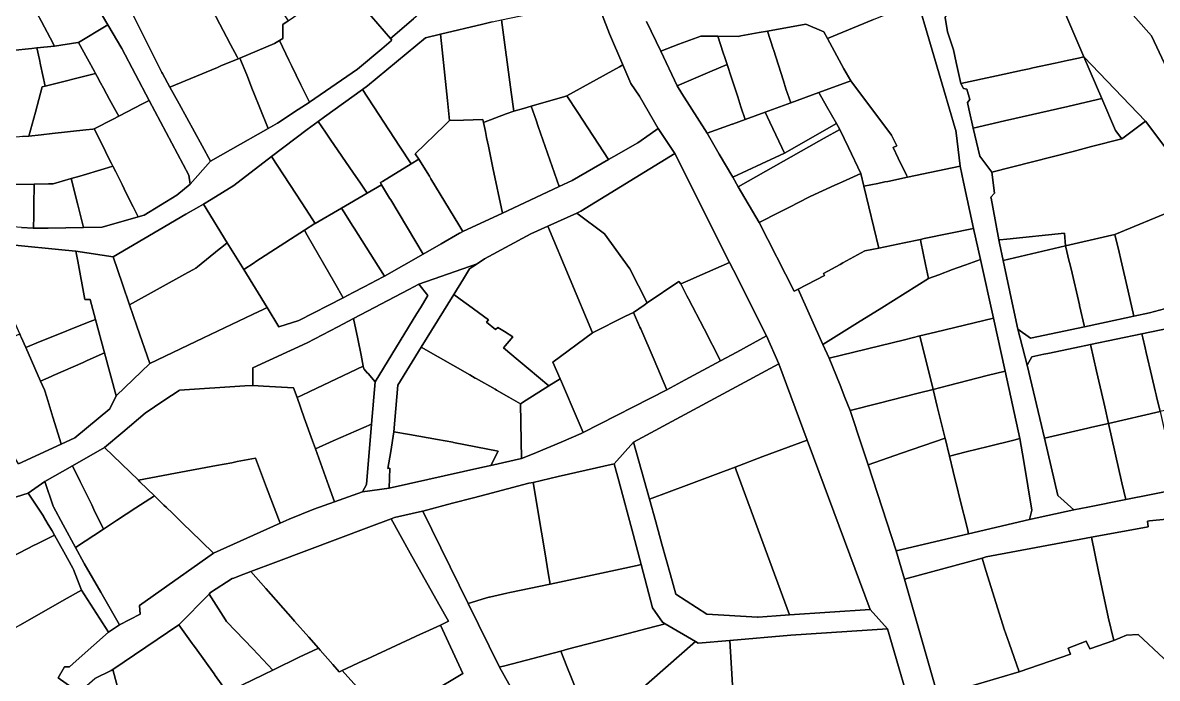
# Model space of a CAD drawing. Header units: inches. Extents: x 469449 to 472390, y 1000542 to 1004361.
# Drawn here: x 471308.3 to 471607.2, y 1001138.8 to 1001311.3 of the extents above; entities that cross this region are included whole.
import ezdxf

# ---------------------------------------------------------------- set-up
doc = ezdxf.new("R2010")
doc.units = ezdxf.units.IN
doc.header["$MEASUREMENT"] = 0
doc.layers.add('Gulele_10_07_New_Parcel', color=7, linetype='Continuous')

msp = doc.modelspace()

# ---------------------------------------------------------------- linework, layer by layer
at = {"layer": 'Gulele_10_07_New_Parcel'}
for points in [[(471326.72, 1001328.42), (471330.01, 1001322.77), (471330.41, 1001322.09), (471332.96, 1001317.71), (471337.28, 1001313.5), (471344.98, 1001298.19), (471345.11, 1001297.95), (471347.1, 1001294.31), (471349.49, 1001289.92), (471355.54, 1001278.86), (471357.74, 1001274.83), (471352.39, 1001268.83), (471352.04, 1001271.16), (471341.63, 1001290.85), (471334.41, 1001304.52), (471330.74, 1001310.71), (471327.9, 1001315.51), (471321.56, 1001326.22), (471313.92, 1001339.11), (471318.76, 1001342.08)], [(471322.8, 1001306.07), (471316.72, 1001305.15), (471315.56, 1001307.33), (471313.26, 1001311.64), (471312.16, 1001313.7), (471308, 1001321.5), (471301.81, 1001333.11), (471305.5, 1001334.94), (471308.46, 1001336.41), (471313.92, 1001339.11), (471321.56, 1001326.22), (471327.9, 1001315.51), (471330.74, 1001310.71), (471330.32, 1001310.46), (471323.04, 1001306.1)], [(471305.54, 1001303.98), (471304.71, 1001303.9), (471304.52, 1001304.29), (471303.51, 1001306.34), (471301.76, 1001309.9), (471299.28, 1001314.93), (471297.6, 1001318.36), (471292.59, 1001328.54), (471298.46, 1001331.45), (471301.81, 1001333.11), (471308, 1001321.5), (471312.16, 1001313.7), (471313.26, 1001311.64), (471315.56, 1001307.33), (471316.72, 1001305.15), (471312.05, 1001304.66), (471310.68, 1001304.52)], [(471411.21, 1001312.33), (471405.15, 1001307.13), (471400.19, 1001312.97), (471397.97, 1001315.57), (471393.01, 1001318.03), (471389.6, 1001319.71), (471392.99, 1001322.07), (471399.05, 1001326.27), (471406.99, 1001331.78), (471416.54, 1001321.5), (471418.91, 1001318.95), (471416.45, 1001316.83)], [(471365.5, 1001302.01), (471365.07, 1001301.83), (471364.83, 1001302.3), (471363.08, 1001305.6), (471362.01, 1001307.62), (471360.25, 1001310.95), (471358.16, 1001314.91), (471353.58, 1001323.57), (471357.21, 1001325.81), (471362.55, 1001328.83), (471366.16, 1001330.87), (471368.19, 1001327.65), (471370.73, 1001323.62), (471377.73, 1001312.55), (471378.2, 1001311.8), (471376.82, 1001310.84), (471376.82, 1001307.17), (471375.94, 1001306.63), (471374.63, 1001305.83)], [(471359.61, 1001299.55), (471347.1, 1001294.31), (471345.11, 1001297.95), (471344.98, 1001298.19), (471337.28, 1001313.5), (471353.58, 1001323.57), (471358.16, 1001314.91), (471360.25, 1001310.95), (471362.01, 1001307.62), (471363.08, 1001305.6), (471364.83, 1001302.3), (471365.07, 1001301.83), (471360.54, 1001299.94), (471360.36, 1001299.86)], [(471396.48, 1001299.09), (471383.81, 1001290.37), (471381.59, 1001294.94), (471379.15, 1001300), (471378.77, 1001300.78), (471378.44, 1001301.47), (471375.94, 1001306.63), (471376.82, 1001307.17), (471376.82, 1001310.84), (471378.2, 1001311.8), (471387.76, 1001318.43), (471389.6, 1001319.71), (471393.01, 1001318.03), (471397.97, 1001315.57), (471400.19, 1001312.97), (471405.15, 1001307.13), (471405.54, 1001306.67), (471405.33, 1001306.5), (471402.89, 1001304.45)], [(471440.24, 1001288.76), (471437.66, 1001288.01), (471436.98, 1001293.01), (471434.4, 1001312.07), (471444.18, 1001314.05), (471448.49, 1001314.92), (471449.17, 1001315.06), (471455.99, 1001316), (471459.68, 1001316.5), (471460.91, 1001313.4), (471462.91, 1001308.34), (471466.39, 1001300.21), (471465.48, 1001299.7), (471451.64, 1001292.05), (471451.1, 1001291.89), (471442.24, 1001289.33)], [(471564.78, 1001297.29), (471555.42, 1001295.26), (471554.21, 1001300.82), (471553.49, 1001304.14), (471551.87, 1001308.86), (471551.25, 1001312.68), (471552, 1001313.71), (471572.34, 1001316.84), (471576.49, 1001317.93), (471580.66, 1001319.03), (471587.82, 1001302.31), (471586.44, 1001302.01), (471583.43, 1001301.35), (471580.3, 1001300.67), (471574.41, 1001299.39), (471573.43, 1001299.18), (471571.63, 1001298.79)], [(471555.2, 1001273.52), (471541.35, 1001270.63), (471541.08, 1001271.19), (471538.92, 1001275.68), (471537.57, 1001278.47), (471538.53, 1001278.93), (471537.15, 1001281.7), (471526.4, 1001295.97), (471524.64, 1001299.2), (471520.31, 1001307.15), (471532.44, 1001312.16), (471535.18, 1001313.3), (471544.51, 1001315.37), (471546.52, 1001308.58), (471550.96, 1001293.61), (471553.96, 1001283.48), (471554.12, 1001282.92), (471554.19, 1001282.34)], [(471339.86, 1001289.93), (471333.62, 1001286.68), (471332.94, 1001287.93), (471331.21, 1001291.1), (471329.59, 1001294.08), (471328.82, 1001295.5), (471327.9, 1001297.17), (471327.48, 1001297.95), (471327.22, 1001298.43), (471325.41, 1001301.75), (471323.04, 1001306.1), (471330.32, 1001310.46), (471330.74, 1001310.71), (471334.41, 1001304.52), (471341.63, 1001290.85)], [(471435.67, 1001287.28), (471429.67, 1001285.06), (471429.51, 1001285.82), (471424.4, 1001285.65), (471420.75, 1001285.53), (471420.19, 1001290.8), (471418.62, 1001305.86), (471418.36, 1001308.27), (471429.52, 1001310.92), (471431.98, 1001311.5), (471434.4, 1001312.07), (471436.98, 1001293.01), (471437.66, 1001288.01)], [(471517.99, 1001292.91), (471510.68, 1001290.24), (471509.34, 1001293.9), (471508.67, 1001296.02), (471506.05, 1001304.27), (471505.99, 1001304.45), (471504.51, 1001309.11), (471514.63, 1001310.95), (471519.32, 1001308.9), (471520.31, 1001307.15), (471524.64, 1001299.2), (471526.4, 1001295.97)], [(471412.66, 1001275.42), (471410.59, 1001274.15), (471407.52, 1001278.85), (471402.13, 1001287.1), (471397.8, 1001293.72), (471399.16, 1001294.7), (471414.45, 1001307.34), (471418.36, 1001308.27), (471418.62, 1001305.86), (471420.19, 1001290.8), (471420.75, 1001285.53), (471419.46, 1001284.3), (471411.65, 1001276.77)], [(471481.91, 1001295.21), (471480.67, 1001294.68), (471476.39, 1001303.82), (471481.15, 1001305.61), (471486.93, 1001307.79), (471488.09, 1001307.78), (471491.41, 1001307.75), (471492.83, 1001303.41), (471493.24, 1001302.14), (471493.84, 1001300.32), (471489.29, 1001298.37)], [(471504.51, 1001309.11), (471505.99, 1001304.45), (471506.05, 1001304.27), (471508.67, 1001296.02), (471509.34, 1001293.9), (471510.68, 1001290.24), (471503.89, 1001287.77), (471498.58, 1001285.83), (471497.48, 1001289.2), (471496.64, 1001291.78), (471495, 1001296.78), (471493.84, 1001300.32), (471493.24, 1001302.14), (471492.83, 1001303.41), (471491.41, 1001307.75), (471496.74, 1001307.7), (471497.47, 1001307.83), (471502.26, 1001308.7)], [(471312.99, 1001300.24), (471314.19, 1001294.59), (471313.4, 1001294.39), (471311.64, 1001287.79), (471309.95, 1001281.47), (471308.26, 1001281.31), (471307.44, 1001281.24), (471301.84, 1001280.72), (471301.94, 1001286.45), (471297.42, 1001286.56), (471291.82, 1001286.69), (471291.86, 1001287.13), (471292.45, 1001295.06), (471292.83, 1001300.05), (471296.92, 1001298.57), (471298.44, 1001302.91), (471299.51, 1001303.08), (471304.71, 1001303.9), (471305.54, 1001303.98), (471310.68, 1001304.52), (471312.05, 1001304.66), (471312.69, 1001301.63)], [(471327.48, 1001297.95), (471314.19, 1001294.59), (471312.99, 1001300.24), (471312.69, 1001301.63), (471312.05, 1001304.66), (471316.72, 1001305.15), (471322.8, 1001306.07), (471323.04, 1001306.1), (471325.41, 1001301.75), (471327.22, 1001298.43)], [(471375.41, 1001284.89), (471372.96, 1001283.5), (471372.8, 1001283.92), (471369.12, 1001293.03), (471368.87, 1001293.65), (471367.31, 1001297.54), (471365.5, 1001302.01), (471374.63, 1001305.83), (471375.94, 1001306.63), (471378.44, 1001301.47), (471378.77, 1001300.78), (471379.15, 1001300), (471381.59, 1001294.94), (471383.81, 1001290.37), (471383.72, 1001290.31), (471380.84, 1001288.43)], [(471363.04, 1001277.85), (471357.74, 1001274.83), (471355.54, 1001278.86), (471349.49, 1001289.92), (471347.1, 1001294.31), (471359.61, 1001299.55), (471360.36, 1001299.86), (471360.54, 1001299.94), (471365.07, 1001301.83), (471365.5, 1001302.01), (471367.31, 1001297.54), (471368.87, 1001293.65), (471369.12, 1001293.03), (471372.8, 1001283.92), (471372.96, 1001283.5)], [(471566.93, 1001285.47), (471558.68, 1001283.58), (471557.53, 1001288.59), (471557.13, 1001290.33), (471557.75, 1001291.05), (471556.99, 1001293.85), (471556.14, 1001293.96), (471555.42, 1001295.26), (471564.78, 1001297.29), (471571.63, 1001298.79), (471573.43, 1001299.18), (471574.41, 1001299.39), (471580.3, 1001300.67), (471583.43, 1001301.35), (471586.44, 1001302.01), (471587.82, 1001302.31), (471592.52, 1001291.34), (471589.91, 1001290.74), (471583.59, 1001289.29)], [(471604.05, 1001285.41), (471598.05, 1001280.89), (471597.79, 1001280.7), (471596.14, 1001282.91), (471592.52, 1001291.34), (471587.82, 1001302.31)], [(471463.98, 1001276.05), (471462.63, 1001275.27), (471454.53, 1001287.64), (471451.64, 1001292.05), (471465.48, 1001299.7), (471466.39, 1001300.21), (471468.48, 1001295.34), (471470.76, 1001292.01), (471475.71, 1001283.46), (471473.55, 1001281.94), (471470.32, 1001279.68)], [(471495.15, 1001284.58), (471488.59, 1001282.19), (471481.94, 1001292.68), (471480.67, 1001294.68), (471481.91, 1001295.21), (471489.29, 1001298.37), (471493.84, 1001300.32), (471495, 1001296.78), (471496.64, 1001291.78), (471497.48, 1001289.2), (471498.58, 1001285.83), (471495.31, 1001284.64)], [(471313.13, 1001281.81), (471309.95, 1001281.47), (471311.64, 1001287.79), (471313.4, 1001294.39), (471314.19, 1001294.59), (471327.48, 1001297.95), (471327.9, 1001297.17), (471328.82, 1001295.5), (471329.59, 1001294.08), (471331.21, 1001291.1), (471332.94, 1001287.93), (471333.62, 1001286.68), (471332.1, 1001285.89), (471327.17, 1001283.33), (471326.79, 1001283.29), (471324.93, 1001283.09), (471316.05, 1001282.13)], [(471533.52, 1001269), (471529.9, 1001268.24), (471529.08, 1001271.65), (471525.84, 1001278.42), (471523.58, 1001283.16), (471522.64, 1001284.8), (471520.03, 1001289.34), (471517.99, 1001292.91), (471526.4, 1001295.97), (471537.15, 1001281.7), (471538.53, 1001278.93), (471537.57, 1001278.47), (471538.92, 1001275.68), (471541.08, 1001271.19), (471541.35, 1001270.63), (471536.18, 1001269.55), (471535.39, 1001269.39)], [(471402.86, 1001268.65), (471399.06, 1001266.45), (471397.11, 1001269.29), (471395.45, 1001271.7), (471389.3, 1001280.62), (471388.04, 1001282.45), (471386.1, 1001285.27), (471387.83, 1001286.52), (471397.8, 1001293.72), (471402.13, 1001287.1), (471407.52, 1001278.85), (471410.59, 1001274.15), (471403.05, 1001269.55), (471402.51, 1001269.22)], [(471522.64, 1001284.8), (471508.93, 1001276.96), (471508.25, 1001278.43), (471505.13, 1001285.1), (471503.89, 1001287.77), (471510.68, 1001290.24), (471517.99, 1001292.91), (471520.03, 1001289.34)], [(471340.26, 1001260.65), (471338.7, 1001260.2), (471337.65, 1001262.3), (471337.38, 1001262.85), (471335.25, 1001267.13), (471335.01, 1001267.6), (471334.47, 1001268.68), (471332.8, 1001272.02), (471332.07, 1001273.5), (471331.69, 1001274.26), (471330.86, 1001275.91), (471330.11, 1001277.42), (471329.9, 1001277.84), (471327.17, 1001283.33), (471332.1, 1001285.89), (471333.62, 1001286.68), (471339.86, 1001289.93), (471341.63, 1001290.85), (471352.04, 1001271.16), (471352.39, 1001268.83), (471348.94, 1001265.95)], [(471443.44, 1001265.29), (471434.69, 1001261.2), (471432.18, 1001273.13), (471430.99, 1001278.77), (471430.51, 1001281.06), (471430.18, 1001282.66), (471429.67, 1001285.06), (471435.67, 1001287.28), (471437.66, 1001288.01), (471440.24, 1001288.76), (471442.24, 1001289.33), (471443.52, 1001285.65), (471444.11, 1001283.97), (471449.61, 1001268.17)], [(471453.05, 1001269.78), (471449.61, 1001268.17), (471444.11, 1001283.97), (471443.52, 1001285.65), (471442.24, 1001289.33), (471451.1, 1001291.89), (471451.64, 1001292.05), (471454.53, 1001287.64), (471462.63, 1001275.27)], [(471584.98, 1001277.44), (471563.58, 1001272), (471560.38, 1001276.16), (471558.68, 1001283.58), (471566.93, 1001285.47), (471583.59, 1001289.29), (471589.91, 1001290.74), (471592.52, 1001291.34), (471596.14, 1001282.91), (471597.79, 1001280.7), (471589.86, 1001278.68)], [(471502.89, 1001274.14), (471495.34, 1001270.62), (471491.8, 1001276.69), (471488.59, 1001282.19), (471495.15, 1001284.58), (471495.31, 1001284.64), (471498.58, 1001285.83), (471503.89, 1001287.77), (471505.13, 1001285.1), (471508.25, 1001278.43), (471508.93, 1001276.96)], [(471392.27, 1001262.51), (471385.36, 1001258.49), (471383.8, 1001260.88), (471381.82, 1001263.9), (471373.86, 1001276.07), (471383.2, 1001283.18), (471386.1, 1001285.27), (471388.04, 1001282.45), (471389.3, 1001280.62), (471395.45, 1001271.7), (471397.11, 1001269.29), (471399.06, 1001266.45)], [(471434.69, 1001261.2), (471424.27, 1001256.33), (471423.18, 1001258.12), (471415.82, 1001270.21), (471415.42, 1001270.88), (471412.66, 1001275.42), (471411.65, 1001276.77), (471419.46, 1001284.3), (471420.75, 1001285.53), (471424.4, 1001285.65), (471429.51, 1001285.82), (471429.67, 1001285.06), (471430.18, 1001282.66), (471430.51, 1001281.06), (471430.99, 1001278.77), (471432.18, 1001273.13)], [(471523.58, 1001283.16), (471519.42, 1001280.91), (471518.01, 1001280.12), (471496.79, 1001268.14), (471495.34, 1001270.62), (471502.89, 1001274.14), (471508.93, 1001276.96), (471522.64, 1001284.8)], [(471611.69, 1001262.06), (471596.01, 1001255.58), (471594.02, 1001255.12), (471583.02, 1001252.55), (471582.68, 1001255.89), (471567.56, 1001254.35), (471565.72, 1001254.16), (471565.46, 1001254.14), (471563.84, 1001262.73), (471563.39, 1001265.12), (471563.34, 1001265.39), (471564.27, 1001266.42), (471563.58, 1001272), (471584.98, 1001277.44), (471589.86, 1001278.68), (471597.79, 1001280.7), (471598.05, 1001280.89), (471604.05, 1001285.41), (471618.44, 1001266.28), (471615.12, 1001264.16), (471612.09, 1001262.22)], [(471502.81, 1001258.95), (471502.3, 1001258.69), (471496.79, 1001268.14), (471518.01, 1001280.12), (471519.42, 1001280.91), (471523.58, 1001283.16), (471525.84, 1001278.42), (471529.08, 1001271.65), (471524.26, 1001269.45), (471523.43, 1001269.06), (471522.23, 1001268.52), (471515.71, 1001265.54), (471515.34, 1001265.36), (471510.3, 1001262.78), (471507.1, 1001261.15)], [(471369.24, 1001248.08), (471366.52, 1001246.33), (471362.17, 1001253.4), (471355.91, 1001263.58), (471357.97, 1001264.77), (471363.89, 1001268.48), (471373.86, 1001276.07), (471381.82, 1001263.9), (471383.8, 1001260.88), (471385.36, 1001258.49), (471385.23, 1001258.42), (471382.55, 1001256.69), (471381.3, 1001255.88), (471369.75, 1001248.41)], [(471418.5, 1001253.11), (471413.81, 1001250.42), (471405.24, 1001264.69), (471404.96, 1001265.16), (471402.86, 1001268.65), (471402.51, 1001269.22), (471403.05, 1001269.55), (471410.59, 1001274.15), (471412.66, 1001275.42), (471415.42, 1001270.88), (471415.82, 1001270.21), (471423.18, 1001258.12), (471424.27, 1001256.33), (471423.46, 1001255.95), (471423.33, 1001255.87)], [(471484.13, 1001243.62), (471481.65, 1001242.54), (471481.13, 1001243.23), (471472.83, 1001237.53), (471468.25, 1001246.48), (471461.58, 1001255.7), (471454.23, 1001261.17), (471455.36, 1001261.68), (471480.08, 1001276.84), (471494.52, 1001248.17), (471485.07, 1001244.03)], [(471329.26, 1001257.48), (471324.35, 1001257.4), (471323.99, 1001258.84), (471323.9, 1001259.17), (471322.85, 1001263.36), (471321.11, 1001270.29), (471323.36, 1001270.95), (471329.75, 1001272.82), (471332.07, 1001273.5), (471332.8, 1001272.02), (471334.47, 1001268.68), (471335.01, 1001267.6), (471335.25, 1001267.13), (471337.38, 1001262.85), (471337.65, 1001262.3), (471338.7, 1001260.2)], [(471512.55, 1001241.18), (471511.49, 1001240.63), (471502.3, 1001258.69), (471502.81, 1001258.95), (471507.1, 1001261.15), (471510.3, 1001262.78), (471515.34, 1001265.36), (471515.71, 1001265.54), (471522.23, 1001268.52), (471523.43, 1001269.06), (471524.26, 1001269.45), (471529.08, 1001271.65), (471529.9, 1001268.24), (471533.85, 1001252), (471530.12, 1001251.23), (471524.32, 1001248.07), (471523.62, 1001247.68), (471519.25, 1001245.31), (471519.5, 1001244.81)], [(471540.49, 1001253.38), (471533.85, 1001252), (471529.9, 1001268.24), (471533.52, 1001269), (471535.39, 1001269.39), (471536.18, 1001269.55), (471541.35, 1001270.63), (471555.2, 1001273.52), (471556.12, 1001269.3), (471558.79, 1001257.18), (471545.77, 1001254.48), (471544.75, 1001254.26)], [(471311.18, 1001257.2), (471311.06, 1001257.2), (471307.97, 1001257.44), (471305.77, 1001257.61), (471303.29, 1001257.81), (471299.9, 1001258.08), (471299.86, 1001261.95), (471299.81, 1001267.57), (471299.81, 1001268.57), (471301.88, 1001268.61), (471303.54, 1001268.64), (471306.38, 1001268.69), (471311.35, 1001268.79), (471311.34, 1001268.1), (471311.28, 1001263.86), (471311.23, 1001260.57)], [(471315, 1001257.26), (471311.18, 1001257.2), (471311.23, 1001260.57), (471311.28, 1001263.86), (471311.34, 1001268.1), (471311.35, 1001268.79), (471315.12, 1001268.86), (471315.61, 1001268.87), (471316.29, 1001268.88), (471321.11, 1001270.29), (471322.85, 1001263.36), (471323.9, 1001259.17), (471323.99, 1001258.84), (471324.35, 1001257.4)], [(471413.81, 1001250.42), (471403.6, 1001244.56), (471400.85, 1001248.93), (471395.63, 1001257.19), (471395.26, 1001257.78), (471392.9, 1001261.51), (471392.27, 1001262.51), (471399.06, 1001266.45), (471402.86, 1001268.65), (471404.96, 1001265.16), (471405.24, 1001264.69)], [(471351.83, 1001245.54), (471336.48, 1001237.02), (471334.61, 1001242.5), (471332.13, 1001249.72), (471344.25, 1001256.78), (471351.32, 1001260.9), (471354.67, 1001262.85), (471355.91, 1001263.58), (471362.17, 1001253.4), (471360.74, 1001252.24), (471360.08, 1001251.7), (471354.31, 1001247.01), (471353.95, 1001246.72), (471353.32, 1001246.37)], [(471395.34, 1001240.28), (471392.68, 1001238.91), (471390.49, 1001242.75), (471383.28, 1001255.4), (471382.55, 1001256.69), (471385.23, 1001258.42), (471385.36, 1001258.49), (471392.27, 1001262.51), (471392.9, 1001261.51), (471395.26, 1001257.78), (471395.63, 1001257.19), (471400.85, 1001248.93), (471403.6, 1001244.56), (471403.29, 1001244.38), (471398.27, 1001241.79)], [(471605.13, 1001234.96), (471601.02, 1001234.08), (471599.5, 1001240.63), (471597.55, 1001248.95), (471597.1, 1001250.88), (471596.01, 1001255.58), (471611.69, 1001262.06), (471612.09, 1001262.22), (471615.12, 1001264.16), (471618.82, 1001255.12), (471620.71, 1001239.13), (471616.99, 1001238.13)], [(471467.13, 1001234.03), (471458.36, 1001229.72), (471446.67, 1001257.78), (471454.23, 1001261.17), (471461.58, 1001255.7), (471468.25, 1001246.48), (471472.83, 1001237.53), (471472.03, 1001236.99), (471469.22, 1001235.06)], [(471381.03, 1001232.91), (471375.8, 1001231.25), (471372.67, 1001236.33), (471366.52, 1001246.33), (471369.24, 1001248.08), (471369.75, 1001248.41), (471381.3, 1001255.88), (471382.55, 1001256.69), (471383.28, 1001255.4), (471390.49, 1001242.75), (471392.68, 1001238.91)], [(471446.67, 1001257.78), (471458.36, 1001229.72), (471447.96, 1001221.96), (471449.87, 1001217.55), (471446.93, 1001215.71), (471441.42, 1001220.33), (471438.84, 1001222.5), (471434.99, 1001225.74), (471437.43, 1001228.64), (471435.18, 1001230.03), (471433.49, 1001231.08), (471432.82, 1001230.56), (471430.45, 1001232.51), (471430.97, 1001233.11), (471425.74, 1001236.94), (471424.51, 1001237.85), (471421.86, 1001239.79), (471424.39, 1001243.87), (471426.03, 1001246.53), (471426.8, 1001247.05), (471427.99, 1001247.85), (471429.94, 1001249.18), (471442.16, 1001255.75)], [(471549.59, 1001244.96), (471546.89, 1001243.97), (471546.13, 1001247.65), (471544.89, 1001253.59), (471544.75, 1001254.26), (471545.77, 1001254.48), (471558.79, 1001257.18), (471560.59, 1001249.02), (471556.77, 1001247.61), (471554.49, 1001246.77), (471553.23, 1001246.31)], [(471528.24, 1001232.33), (471519.1, 1001226.63), (471512.55, 1001241.18), (471519.5, 1001244.81), (471519.25, 1001245.31), (471523.62, 1001247.68), (471524.32, 1001248.07), (471530.12, 1001251.23), (471533.85, 1001252), (471540.49, 1001253.38), (471544.75, 1001254.26), (471544.89, 1001253.59), (471546.13, 1001247.65), (471546.89, 1001243.97), (471534.6, 1001236.3)], [(471568.09, 1001249.07), (471566.58, 1001248.72), (471565.62, 1001253.29), (471565.46, 1001254.14), (471565.72, 1001254.16), (471567.56, 1001254.35), (471582.68, 1001255.89), (471583.02, 1001252.55)], [(471596.94, 1001233.21), (471587.98, 1001231.3), (471586.67, 1001236.91), (471586.64, 1001237.03), (471584.44, 1001246.5), (471584.05, 1001248.16), (471583.98, 1001248.46), (471583.02, 1001252.55), (471594.02, 1001255.12), (471596.01, 1001255.58), (471597.1, 1001250.88), (471597.55, 1001248.95), (471599.5, 1001240.63), (471601.02, 1001234.08)], [(471322.79, 1001248.52), (471324.71, 1001238.42), (471326.05, 1001238.42), (471327.46, 1001233.22), (471326.09, 1001232.67), (471321.86, 1001230.97), (471318.44, 1001229.6), (471312.95, 1001227.39), (471309.09, 1001225.84), (471307.91, 1001228.51), (471307.73, 1001228.92), (471307.52, 1001229.4), (471305.43, 1001234.14), (471304.37, 1001236.53), (471303.24, 1001239.11), (471297.83, 1001251.37), (471296.99, 1001253.28), (471302.28, 1001253.01), (471305.19, 1001252.87), (471305.39, 1001252.85), (471319.51, 1001251.42), (471322.29, 1001251.14)], [(471332.13, 1001249.72), (471334.61, 1001242.5), (471336.48, 1001237.02), (471338.41, 1001231.41), (471341.78, 1001221.58), (471332.91, 1001213.06), (471329.84, 1001224.39), (471327.46, 1001233.22), (471326.05, 1001238.42), (471324.71, 1001238.42), (471322.79, 1001248.52), (471322.29, 1001251.14)], [(471355.9, 1001228.32), (471341.78, 1001221.58), (471338.41, 1001231.41), (471336.48, 1001237.02), (471351.83, 1001245.54), (471353.32, 1001246.37), (471353.95, 1001246.72), (471354.31, 1001247.01), (471360.08, 1001251.7), (471360.74, 1001252.24), (471362.17, 1001253.4), (471366.52, 1001246.33), (471372.67, 1001236.33), (471371.45, 1001235.75), (471370.52, 1001235.3), (471368.88, 1001234.52)], [(471587.98, 1001231.3), (471573.73, 1001228.27), (471570.41, 1001230.63), (471569.2, 1001236.33), (471566.58, 1001248.72), (471568.09, 1001249.07), (471583.02, 1001252.55), (471583.98, 1001248.46), (471584.05, 1001248.16), (471584.44, 1001246.5), (471586.64, 1001237.03), (471586.67, 1001236.91)], [(471426.8, 1001247.05), (471426.03, 1001246.53), (471424.39, 1001243.87), (471421.86, 1001239.79), (471413.28, 1001225.91), (471407.11, 1001215.93), (471406.06, 1001203.64), (471405.24, 1001198.47), (471404.52, 1001194), (471405.01, 1001194.07), (471404.87, 1001188.83), (471397.83, 1001187.81), (471398.85, 1001189.76), (471400.18, 1001205.65), (471401.12, 1001216.8), (471412.1, 1001234.75), (471413.05, 1001236.29), (471415.01, 1001239.5), (471412.64, 1001242.5), (471427.99, 1001247.85)], [(471496.38, 1001224.61), (471492.11, 1001222.31), (471487.77, 1001230.71), (471483.67, 1001238.63), (471483.27, 1001239.41), (471481.65, 1001242.54), (471484.13, 1001243.62), (471485.07, 1001244.03), (471494.52, 1001248.17), (471496.56, 1001244.11), (471502.94, 1001231.45), (471504.25, 1001228.85), (471500.69, 1001226.94)], [(471540.54, 1001227.87), (471520.72, 1001223.04), (471519.1, 1001226.63), (471528.24, 1001232.33), (471534.6, 1001236.3), (471546.89, 1001243.97), (471549.59, 1001244.96), (471553.23, 1001246.31), (471554.49, 1001246.77), (471556.77, 1001247.61), (471560.59, 1001249.02), (471563.99, 1001233.58), (471548.78, 1001229.88), (471544.62, 1001228.86)], [(471412.1, 1001234.75), (471401.12, 1001216.8), (471399.28, 1001218.94), (471399.07, 1001219.19), (471398.27, 1001220.12), (471398.18, 1001220.22), (471398.03, 1001220.94), (471397.43, 1001223.79), (471396.54, 1001228.06), (471395.4, 1001233.45), (471410.01, 1001241.12), (471412.64, 1001242.5), (471415.01, 1001239.5), (471413.05, 1001236.29)], [(471482.84, 1001217.32), (471477.97, 1001214.7), (471474.61, 1001222.53), (471471.09, 1001230.71), (471470.9, 1001231.15), (471469.22, 1001235.06), (471472.03, 1001236.99), (471472.83, 1001237.53), (471481.13, 1001243.23), (471481.65, 1001242.54), (471483.27, 1001239.41), (471483.67, 1001238.63), (471487.77, 1001230.71), (471492.11, 1001222.31)], [(471430.45, 1001232.51), (471432.82, 1001230.56), (471433.49, 1001231.08), (471435.18, 1001230.03), (471437.43, 1001228.64), (471434.99, 1001225.74), (471438.84, 1001222.5), (471441.42, 1001220.33), (471446.93, 1001215.71), (471440.93, 1001211.94), (471439.47, 1001211.03), (471436.4, 1001212.77), (471433.13, 1001214.61), (471432.74, 1001214.83), (471427.78, 1001217.63), (471427.52, 1001217.78), (471426.04, 1001218.62), (471413.28, 1001225.91), (471421.86, 1001239.79), (471424.51, 1001237.85), (471425.74, 1001236.94), (471430.97, 1001233.11)], [(471622.18, 1001233.33), (471603.1, 1001229.38), (471589.59, 1001226.59), (471585.45, 1001225.73), (471578.34, 1001224.26), (471577.31, 1001224.05), (471574.12, 1001223.39), (471572.89, 1001221.16), (471570.41, 1001230.63), (471573.73, 1001228.27), (471587.98, 1001231.3), (471596.94, 1001233.21), (471601.02, 1001234.08), (471605.13, 1001234.96), (471616.99, 1001238.13), (471620.71, 1001239.13)], [(471315.82, 1001218.17), (471313.02, 1001216.93), (471309.09, 1001225.84), (471312.95, 1001227.39), (471318.44, 1001229.6), (471321.86, 1001230.97), (471326.09, 1001232.67), (471327.46, 1001233.22), (471329.84, 1001224.39), (471325.31, 1001222.38), (471324.22, 1001221.89), (471316.35, 1001218.41)], [(471383.59, 1001214.09), (471380.56, 1001212.65), (471379.64, 1001215.19), (471371.74, 1001215.68), (471368.92, 1001215.85), (471368.92, 1001220.46), (471383.24, 1001227.06), (471391.3, 1001231.3), (471395.4, 1001233.45), (471396.54, 1001228.06), (471397.43, 1001223.79), (471398.03, 1001220.94), (471383.92, 1001214.24)], [(471477.97, 1001214.7), (471455.97, 1001203.42), (471454.36, 1001207.14), (471450.21, 1001216.76), (471449.87, 1001217.55), (471447.96, 1001221.96), (471458.36, 1001229.72), (471467.13, 1001234.03), (471469.22, 1001235.06), (471470.9, 1001231.15), (471471.09, 1001230.71), (471474.61, 1001222.53)], [(471552.19, 1001215.84), (471548.09, 1001214.8), (471544.62, 1001228.86), (471548.78, 1001229.88), (471563.99, 1001233.58), (471567.06, 1001219.63), (471562.39, 1001218.44)], [(471620.69, 1001211.87), (471607.9, 1001208.94), (471606.97, 1001212.9), (471606.85, 1001213.39), (471606.62, 1001214.37), (471605.73, 1001218.16), (471604.25, 1001224.48), (471603.95, 1001225.77), (471603.33, 1001228.39), (471603.1, 1001229.38), (471622.18, 1001233.33), (471628.62, 1001234.67), (471633.08, 1001229.01), (471633.4, 1001225.75), (471633.63, 1001218.22), (471632.88, 1001214.66), (471629.81, 1001213.95), (471629.71, 1001213.93)], [(471313.02, 1001216.93), (471314.02, 1001214.66), (471314.13, 1001214.42), (471314.55, 1001213.03), (471314.65, 1001212.72), (471316.26, 1001207.46), (471318.05, 1001201.59), (471318.43, 1001200.35), (471307.17, 1001195.21), (471302.49, 1001203.02), (471300.77, 1001205.89), (471303.59, 1001207.52), (471298.66, 1001216.34), (471295.42, 1001215), (471290.47, 1001212.95), (471285.13, 1001210.75), (471285.02, 1001214.4), (471284.89, 1001219.01), (471284.94, 1001219.37), (471293.56, 1001223.2), (471307.52, 1001229.4), (471307.73, 1001228.92), (471307.91, 1001228.51), (471309.09, 1001225.84)], [(471533.56, 1001211.1), (471526.29, 1001209.25), (471524.9, 1001212.69), (471523.59, 1001215.93), (471520.72, 1001223.04), (471540.54, 1001227.87), (471544.62, 1001228.86), (471548.09, 1001214.8), (471544.2, 1001213.81)], [(471588.9, 1001204.59), (471577.41, 1001201.95), (471572.89, 1001221.16), (471574.12, 1001223.39), (471577.31, 1001224.05), (471578.34, 1001224.26), (471585.45, 1001225.73), (471589.59, 1001226.59), (471591.18, 1001219.57), (471592.11, 1001215.47), (471593.05, 1001211.35), (471593.31, 1001210.22), (471594.3, 1001205.82), (471589.93, 1001204.82)], [(471607.9, 1001208.94), (471594.3, 1001205.82), (471593.31, 1001210.22), (471593.05, 1001211.35), (471592.11, 1001215.47), (471591.18, 1001219.57), (471589.59, 1001226.59), (471603.1, 1001229.38), (471603.33, 1001228.39), (471603.95, 1001225.77), (471604.25, 1001224.48), (471605.73, 1001218.16), (471606.62, 1001214.37), (471606.85, 1001213.39), (471606.97, 1001212.9)], [(471322.04, 1001202), (471318.43, 1001200.35), (471318.05, 1001201.59), (471316.26, 1001207.46), (471314.65, 1001212.72), (471314.55, 1001213.03), (471314.13, 1001214.42), (471314.02, 1001214.66), (471313.02, 1001216.93), (471315.82, 1001218.17), (471316.35, 1001218.41), (471324.22, 1001221.89), (471325.31, 1001222.38), (471329.84, 1001224.39), (471332.91, 1001213.06), (471331.23, 1001209.65)], [(471439.72, 1001196.59), (471431.64, 1001194.79), (471433.59, 1001198.56), (471421.77, 1001200.84), (471421.61, 1001200.87), (471417.54, 1001201.59), (471410.16, 1001202.91), (471406.06, 1001203.64), (471407.11, 1001215.93), (471413.28, 1001225.91), (471426.04, 1001218.62), (471427.52, 1001217.78), (471427.78, 1001217.63), (471432.74, 1001214.83), (471433.13, 1001214.61), (471436.4, 1001212.77), (471439.47, 1001211.03), (471439.64, 1001201.26)], [(471390.1, 1001201.21), (471385.42, 1001199.15), (471384.66, 1001201.24), (471382.46, 1001207.35), (471380.56, 1001212.65), (471383.59, 1001214.09), (471383.92, 1001214.24), (471398.03, 1001220.94), (471398.18, 1001220.22), (471398.27, 1001220.12), (471399.07, 1001219.19), (471399.28, 1001218.94), (471401.12, 1001216.8), (471400.18, 1001205.65)], [(471483.81, 1001189.78), (471473.4, 1001185.88), (471469.21, 1001200.9), (471507.48, 1001221.51), (471514.92, 1001201.47), (471503.3, 1001197.1), (471495.93, 1001194.34), (471491.51, 1001192.68)], [(471556.83, 1001198.34), (471552.42, 1001197.24), (471551.26, 1001201.97), (471551.23, 1001202.1), (471551.2, 1001202.2), (471550.06, 1001206.81), (471549.19, 1001210.32), (471548.09, 1001214.8), (471552.19, 1001215.84), (471562.39, 1001218.44), (471567.06, 1001219.63), (471570.97, 1001201.86), (471569.34, 1001201.46), (471562.63, 1001199.78)], [(471385.42, 1001199.15), (471388.95, 1001189.33), (471390.43, 1001185.21), (471384.96, 1001183.28), (471378.49, 1001180.65), (471376.12, 1001179.58), (471372.54, 1001188.99), (471369.62, 1001196.68), (471364.8, 1001195.77), (471363.38, 1001195.5), (471359.37, 1001194.74), (471348.55, 1001192.7), (471338.8, 1001190.86), (471329.89, 1001199.5), (471334.7, 1001203.56), (471340.57, 1001208.51), (471345.52, 1001211.83), (471349.48, 1001214.48), (471349.65, 1001214.59), (471366.81, 1001215.71), (471368.92, 1001215.85), (471371.74, 1001215.68), (471379.64, 1001215.19), (471380.56, 1001212.65), (471382.46, 1001207.35), (471384.66, 1001201.24)], [(471440, 1001196.65), (471439.72, 1001196.59), (471439.64, 1001201.26), (471439.47, 1001211.03), (471440.93, 1001211.94), (471446.93, 1001215.71), (471449.87, 1001217.55), (471450.21, 1001216.76), (471454.36, 1001207.14), (471455.97, 1001203.42), (471455.43, 1001203.15), (471450.14, 1001200.92), (471443.61, 1001198.17)], [(471539.79, 1001197.97), (471530.98, 1001194.9), (471529.43, 1001199.65), (471526.29, 1001209.25), (471533.56, 1001211.1), (471544.2, 1001213.81), (471548.09, 1001214.8), (471549.19, 1001210.32), (471550.06, 1001206.81), (471551.2, 1001202.2), (471551.23, 1001202.1), (471551.26, 1001201.97)], [(471612.68, 1001188.55), (471598.85, 1001185.78), (471597.84, 1001190.24), (471594.3, 1001205.82), (471607.9, 1001208.94), (471609, 1001204.23), (471609.25, 1001203.17), (471611.07, 1001195.42)], [(471397.83, 1001187.81), (471390.43, 1001185.21), (471388.95, 1001189.33), (471385.42, 1001199.15), (471390.1, 1001201.21), (471400.18, 1001205.65), (471398.85, 1001189.76)], [(471588.89, 1001183.79), (471585.16, 1001183.05), (471580.95, 1001186.88), (471577.41, 1001201.95), (471588.9, 1001204.59), (471589.93, 1001204.82), (471594.3, 1001205.82), (471597.84, 1001190.24), (471598.85, 1001185.78)], [(471429.52, 1001194.32), (471404.87, 1001188.83), (471405.01, 1001194.07), (471404.52, 1001194), (471405.24, 1001198.47), (471406.06, 1001203.64), (471410.16, 1001202.91), (471417.54, 1001201.59), (471421.61, 1001200.87), (471421.77, 1001200.84), (471433.59, 1001198.56), (471431.64, 1001194.79)], [(471473.4, 1001185.88), (471475.07, 1001179.91), (471476.7, 1001174.06), (471478.96, 1001165.95), (471480.38, 1001160.88), (471488.48, 1001155.64), (471501.87, 1001154.88), (471502.03, 1001154.87), (471506.77, 1001155.18), (471510.28, 1001155.42), (471531.5, 1001156.82), (471536.11, 1001151.8), (471510.62, 1001150.12), (471494.58, 1001148.74), (471486.25, 1001148.02), (471485.54, 1001148.44), (471477.53, 1001153.12), (471476.82, 1001153.54), (471474.16, 1001157.31), (471471.18, 1001168.69), (471469.07, 1001176.73), (471465.31, 1001190.71), (471464.11, 1001195.18), (471469.21, 1001200.9)], [(471531.5, 1001156.82), (471510.28, 1001155.42), (471496.22, 1001193.54), (471495.93, 1001194.34), (471503.3, 1001197.1), (471514.92, 1001201.47), (471516.58, 1001196.99)], [(471557.47, 1001176.8), (471538.36, 1001172.33), (471530.98, 1001194.9), (471539.79, 1001197.97), (471551.26, 1001201.97), (471552.42, 1001197.24), (471553.43, 1001193.17), (471556.16, 1001182.1), (471556.2, 1001181.95), (471557.27, 1001177.64)], [(471573.47, 1001180.54), (471557.47, 1001176.8), (471557.27, 1001177.64), (471556.2, 1001181.95), (471556.16, 1001182.1), (471553.43, 1001193.17), (471552.42, 1001197.24), (471556.83, 1001198.34), (471562.63, 1001199.78), (471569.34, 1001201.46), (471570.97, 1001201.86), (471571.97, 1001195.79), (471574.08, 1001183.01)], [(471333.04, 1001180.26), (471329.61, 1001178), (471327.08, 1001183.15), (471326.49, 1001184.38), (471325.09, 1001187.24), (471323.91, 1001189.64), (471323.45, 1001190.58), (471321.44, 1001194.69), (471329.89, 1001199.5), (471338.8, 1001190.86), (471339.18, 1001190.48), (471343, 1001186.78), (471338.12, 1001183.59)], [(471376.12, 1001179.58), (471358.55, 1001171.7), (471355.43, 1001174.73), (471355.27, 1001174.89), (471350.44, 1001179.56), (471347.75, 1001182.18), (471346.21, 1001183.67), (471345.52, 1001184.34), (471343.37, 1001186.42), (471343, 1001186.78), (471339.18, 1001190.48), (471338.8, 1001190.86), (471348.55, 1001192.7), (471359.37, 1001194.74), (471363.38, 1001195.5), (471364.8, 1001195.77), (471369.62, 1001196.68), (471372.54, 1001188.99)], [(471329.61, 1001178), (471322.21, 1001173.15), (471318.99, 1001179.12), (471316.4, 1001183.92), (471316.33, 1001184.03), (471314.14, 1001190.53), (471321.44, 1001194.69), (471323.45, 1001190.58), (471323.91, 1001189.64), (471325.09, 1001187.24), (471326.49, 1001184.38), (471327.08, 1001183.15)], [(471465.66, 1001167.51), (471447.22, 1001163.56), (471446.82, 1001165.97), (471445.8, 1001172.07), (471444.93, 1001177.25), (471442.74, 1001190.33), (471449.39, 1001191.84), (471464.11, 1001195.18), (471465.31, 1001190.71), (471469.07, 1001176.73), (471471.18, 1001168.69), (471470.18, 1001168.48)], [(471506.77, 1001155.18), (471502.03, 1001154.87), (471501.87, 1001154.88), (471488.48, 1001155.64), (471480.38, 1001160.88), (471478.96, 1001165.95), (471476.7, 1001174.06), (471475.07, 1001179.91), (471473.4, 1001185.88), (471483.81, 1001189.78), (471491.51, 1001192.68), (471495.93, 1001194.34), (471496.22, 1001193.54), (471510.28, 1001155.42)], [(471316.4, 1001183.92), (471318.99, 1001179.12), (471322.21, 1001173.15), (471324.37, 1001169.15), (471324.46, 1001169), (471328.86, 1001161.38), (471333.79, 1001152.84), (471330.9, 1001150.92), (471323.77, 1001161.96), (471321.68, 1001167.39), (471321.54, 1001167.76), (471319.13, 1001172.07), (471316.68, 1001176.45), (471316.04, 1001177.55), (471315.04, 1001179.25), (471313.8, 1001181.36), (471313.75, 1001181.45), (471310.96, 1001185.62), (471309.72, 1001187.46), (471314.14, 1001190.53), (471316.33, 1001184.03)], [(471426.53, 1001158.74), (471425.65, 1001158.48), (471413.72, 1001182.77), (471421.51, 1001184.81), (471427.03, 1001186.25), (471430.4, 1001187.14), (471441.62, 1001190.08), (471442.74, 1001190.33), (471444.93, 1001177.25), (471445.8, 1001172.07), (471446.82, 1001165.97), (471447.22, 1001163.56), (471436.66, 1001161.3), (471435.82, 1001161.12), (471431.28, 1001160.14), (471431.1, 1001160.09), (471429.35, 1001159.57)], [(471310.37, 1001173.26), (471306.44, 1001171.28), (471303.36, 1001169.72), (471300.38, 1001168.21), (471299.06, 1001171.14), (471298.63, 1001172.09), (471290.29, 1001171.29), (471288.68, 1001179.39), (471288.4, 1001180.79), (471309.72, 1001187.46), (471310.96, 1001185.62), (471313.75, 1001181.45), (471313.8, 1001181.36), (471315.04, 1001179.25), (471316.04, 1001177.55), (471316.68, 1001176.45), (471313.51, 1001174.85), (471312.83, 1001174.5), (471310.49, 1001173.32)], [(471339.21, 1001155.64), (471333.79, 1001152.84), (471328.86, 1001161.38), (471324.46, 1001169), (471324.37, 1001169.15), (471322.21, 1001173.15), (471329.61, 1001178), (471333.04, 1001180.26), (471338.12, 1001183.59), (471343, 1001186.78), (471343.37, 1001186.42), (471345.52, 1001184.34), (471346.21, 1001183.67), (471347.75, 1001182.18), (471350.44, 1001179.56), (471355.27, 1001174.89), (471355.43, 1001174.73), (471358.55, 1001171.7), (471339.1, 1001157.91)], [(471391.89, 1001140.57), (471391.69, 1001140.48), (471389.99, 1001142.4), (471386.68, 1001146.15), (471386.19, 1001146.7), (471383.67, 1001149.55), (471379.94, 1001153.77), (471379.56, 1001154.2), (471372.35, 1001162.36), (471368.39, 1001166.85), (471374.96, 1001169.31), (471399.47, 1001178.52), (471405.35, 1001180.73), (471410.4, 1001171.71), (471417.93, 1001158.26), (471420.46, 1001153.75), (471418.36, 1001152.78), (471414.48, 1001151), (471413.05, 1001150.34), (471398.92, 1001143.82), (471397.92, 1001143.36), (471392.44, 1001140.83)], [(471611.27, 1001176.66), (471610.47, 1001144.81), (471608.86, 1001143.96), (471602.16, 1001150.29), (471599.05, 1001150.08), (471595.73, 1001148.73), (471594.23, 1001154.85), (471594.21, 1001154.95), (471593.27, 1001159.42), (471591.69, 1001166.89), (471589.8, 1001175.87), (471604.73, 1001178.65), (471604.58, 1001180.15), (471605.11, 1001180.21), (471609.56, 1001180.68), (471609.88, 1001180.72)], [(471307.74, 1001152.85), (471304.1, 1001150.78), (471302.67, 1001154.08), (471302.43, 1001154.64), (471302.24, 1001155.08), (471299.98, 1001160.27), (471298.89, 1001162.8), (471297.13, 1001166.85), (471300.38, 1001168.21), (471303.36, 1001169.72), (471306.44, 1001171.28), (471310.37, 1001173.26), (471310.49, 1001173.32), (471312.83, 1001174.5), (471313.51, 1001174.85), (471316.68, 1001176.45), (471319.13, 1001172.07), (471321.54, 1001167.76), (471321.68, 1001167.39), (471323.77, 1001161.96), (471319.24, 1001159.38)], [(471595.73, 1001148.73), (471589.41, 1001146.54), (471588.39, 1001148.52), (471583.73, 1001146.7), (471584.26, 1001145.14), (471570.76, 1001140.48), (471568.14, 1001148.04), (471566.87, 1001151.71), (471562.1, 1001166.89), (471561.2, 1001169.76), (471561, 1001170.4), (471562.13, 1001170.71), (471589.8, 1001175.87), (471591.69, 1001166.89), (471593.27, 1001159.42), (471594.21, 1001154.95), (471594.23, 1001154.85)], [(471570.76, 1001140.48), (471549.36, 1001134.12), (471540.56, 1001164.81), (471561, 1001170.4), (471561.2, 1001169.76), (471562.1, 1001166.89), (471566.87, 1001151.71), (471568.14, 1001148.04)], [(471381.34, 1001144.37), (471374.21, 1001140.92), (471368.9, 1001146.47), (471362.1, 1001153.58), (471362.01, 1001153.68), (471361.74, 1001154.1), (471357.43, 1001160.94), (471357.78, 1001161.3), (471363.47, 1001165), (471363.88, 1001165.15), (471365.45, 1001165.74), (471368.39, 1001166.85), (471372.35, 1001162.36), (471379.56, 1001154.2), (471379.94, 1001153.77), (471383.67, 1001149.55), (471386.19, 1001146.7), (471384.58, 1001145.93)], [(471434.17, 1001141.76), (471433.9, 1001141.69), (471425.65, 1001158.48), (471426.53, 1001158.74), (471429.35, 1001159.57), (471431.1, 1001160.09), (471431.28, 1001160.14), (471435.82, 1001161.12), (471436.66, 1001161.3), (471447.22, 1001163.56), (471465.66, 1001167.51), (471470.18, 1001168.48), (471471.18, 1001168.69), (471474.16, 1001157.31), (471476.82, 1001153.54), (471477.53, 1001153.12), (471472.8, 1001151.88), (471467.81, 1001150.58), (471451.82, 1001146.39), (471450.04, 1001145.92), (471435.34, 1001142.07)], [(471362.72, 1001135.38), (471362.14, 1001135.1), (471359.03, 1001139.45), (471358.7, 1001139.91), (471353.82, 1001146.73), (471353.21, 1001147.58), (471352.98, 1001147.9), (471349.47, 1001152.81), (471357.43, 1001160.94), (471361.74, 1001154.1), (471362.01, 1001153.68), (471362.1, 1001153.58), (471368.9, 1001146.47), (471374.21, 1001140.92), (471371.97, 1001139.85), (471368.54, 1001138.19)], [(471362.54, 1001123.69), (471361.62, 1001111.42), (471361.06, 1001106.81), (471359.84, 1001104.96), (471357.4, 1001104.99), (471356.45, 1001111.77), (471350.24, 1001109.78), (471344.65, 1001109.25), (471339.92, 1001117.99), (471336.65, 1001124.04), (471333.71, 1001134.84), (471332.01, 1001141.1), (471349.47, 1001152.81), (471352.98, 1001147.9), (471353.21, 1001147.58), (471353.82, 1001146.73), (471358.7, 1001139.91), (471359.03, 1001139.45), (471362.14, 1001135.1), (471362.98, 1001129.51), (471362.88, 1001128.14)], [(471407.18, 1001129.82), (471404.06, 1001127.95), (471392.44, 1001140.83), (471397.92, 1001143.36), (471398.92, 1001143.82), (471413.05, 1001150.34), (471414.48, 1001151), (471418.36, 1001152.78), (471424.23, 1001140.03)], [(471459.67, 1001124.48), (471459.5, 1001124.27), (471458.98, 1001125.17), (471454.33, 1001133.14), (471454.92, 1001133.63), (471454.41, 1001134.93), (471451.64, 1001141.89), (471450.04, 1001145.92), (471451.82, 1001146.39), (471467.81, 1001150.58), (471472.8, 1001151.88), (471477.53, 1001153.12), (471485.54, 1001148.44), (471465.4, 1001130.8), (471465.12, 1001130.56)], [(471509.42, 1001108.26), (471506.78, 1001107.47), (471496.93, 1001109.85), (471496.44, 1001117.93), (471494.58, 1001148.74), (471510.62, 1001150.12), (471536.11, 1001151.8), (471543.72, 1001125.67), (471539.78, 1001122.53), (471539.87, 1001122.12), (471540.93, 1001117.64), (471535.2, 1001115.93), (471534.39, 1001115.69)], [(471389.99, 1001142.4), (471391.69, 1001140.48), (471391.89, 1001140.57), (471392.44, 1001140.83), (471404.06, 1001127.95), (471405.33, 1001126.54), (471412.71, 1001118.37), (471405.62, 1001117.39), (471399.61, 1001116.55), (471384.79, 1001114.55), (471381.14, 1001114.06), (471361.62, 1001111.42), (471362.54, 1001123.69), (471362.88, 1001128.14), (471362.98, 1001129.51), (471362.14, 1001135.1), (471362.72, 1001135.38), (471368.54, 1001138.19), (471371.97, 1001139.85), (471374.21, 1001140.92), (471381.34, 1001144.37), (471384.58, 1001145.93), (471386.19, 1001146.7), (471386.68, 1001146.15)], [(471453.32, 1001116.6), (471450.1, 1001112.61), (471447.65, 1001117.02), (471446.96, 1001118.25), (471446.19, 1001119.63), (471442.97, 1001125.42), (471441.24, 1001128.51), (471433.9, 1001141.69), (471434.17, 1001141.76), (471435.34, 1001142.07), (471450.04, 1001145.92), (471451.64, 1001141.89), (471454.41, 1001134.93), (471454.92, 1001133.63), (471454.33, 1001133.14), (471458.98, 1001125.17), (471459.5, 1001124.27)], [(471494.58, 1001148.74), (471496.44, 1001117.93), (471476.17, 1001118.96), (471468.7, 1001119.34), (471462.29, 1001119.66), (471459.67, 1001124.48), (471465.12, 1001130.56), (471465.4, 1001130.8), (471485.54, 1001148.44), (471486.25, 1001148.02)], [(471321.51, 1001112.84), (471312.75, 1001105.2), (471315.33, 1001112.44), (471319.72, 1001124.8), (471322.78, 1001132.77), (471323.91, 1001135.73), (471327.33, 1001138.7), (471331.6, 1001140.82), (471332.01, 1001141.1), (471333.71, 1001134.84), (471336.65, 1001124.04), (471327.27, 1001117.28), (471323.38, 1001114.48)]]:
    msp.add_lwpolyline(points, close=True, dxfattribs=at)
for points in [[(471611.81, 1001294.75), (471605.6, 1001307.86), (471598.09, 1001316.33), (471587.13, 1001325.25), (471581.15, 1001339.76), (471582.04, 1001339.87), (471597.39, 1001320.4), (471611.18, 1001323.27)], [(471618.44, 1001266.28), (471604.05, 1001285.41), (471587.82, 1001302.31), (471580.66, 1001319.03)], [(471598.09, 1001316.33), (471605.6, 1001307.86), (471611.81, 1001294.75)], [(471543.72, 1001125.67), (471536.11, 1001151.8), (471531.5, 1001156.82), (471516.58, 1001196.99), (471514.92, 1001201.47), (471507.48, 1001221.51), (471504.25, 1001228.85), (471502.94, 1001231.45), (471496.56, 1001244.11), (471494.52, 1001248.17), (471480.08, 1001276.84), (471475.71, 1001283.46), (471470.76, 1001292.01), (471468.48, 1001295.34), (471466.39, 1001300.21), (471462.91, 1001308.34), (471460.91, 1001313.4)], [(471551.25, 1001312.68), (471551.87, 1001308.86), (471553.49, 1001304.14), (471554.21, 1001300.82), (471555.42, 1001295.26), (471556.14, 1001293.96), (471556.99, 1001293.85), (471557.75, 1001291.05), (471557.13, 1001290.33), (471557.53, 1001288.59), (471558.68, 1001283.58), (471560.38, 1001276.16), (471563.58, 1001272), (471564.27, 1001266.42), (471563.34, 1001265.39), (471563.39, 1001265.12), (471563.84, 1001262.73), (471565.46, 1001254.14), (471565.62, 1001253.29), (471566.58, 1001248.72), (471569.2, 1001236.33), (471570.41, 1001230.63), (471572.89, 1001221.16), (471577.41, 1001201.95), (471580.95, 1001186.88), (471585.16, 1001183.05), (471573.47, 1001180.54), (471574.08, 1001183.01), (471571.97, 1001195.79), (471570.97, 1001201.86), (471567.06, 1001219.63), (471563.99, 1001233.58), (471560.59, 1001249.02), (471558.79, 1001257.18), (471556.12, 1001269.3), (471555.2, 1001273.52), (471554.19, 1001282.34), (471554.12, 1001282.92), (471553.96, 1001283.48), (471550.96, 1001293.61), (471546.52, 1001308.58), (471544.51, 1001315.37)], [(471431.98, 1001311.5), (471429.52, 1001310.92), (471418.36, 1001308.27), (471414.45, 1001307.34), (471399.16, 1001294.7), (471397.8, 1001293.72), (471387.83, 1001286.52), (471386.1, 1001285.27), (471383.2, 1001283.18), (471373.86, 1001276.07), (471363.89, 1001268.48), (471357.97, 1001264.77), (471355.91, 1001263.58), (471354.67, 1001262.85), (471351.32, 1001260.9), (471344.25, 1001256.78), (471332.13, 1001249.72), (471322.29, 1001251.14), (471319.51, 1001251.42), (471305.39, 1001252.85)], [(471307.97, 1001257.44), (471311.06, 1001257.2), (471311.18, 1001257.2), (471315, 1001257.26), (471324.35, 1001257.4), (471329.26, 1001257.48), (471338.7, 1001260.2), (471340.26, 1001260.65), (471348.94, 1001265.95), (471352.39, 1001268.83), (471357.74, 1001274.83), (471363.04, 1001277.85), (471372.96, 1001283.5), (471375.41, 1001284.89), (471380.84, 1001288.43), (471383.72, 1001290.31), (471383.81, 1001290.37), (471396.48, 1001299.09), (471402.89, 1001304.45), (471405.33, 1001306.5), (471405.54, 1001306.67), (471405.15, 1001307.13), (471411.21, 1001312.33)], [(471532.44, 1001312.16), (471520.31, 1001307.15), (471519.32, 1001308.9), (471514.63, 1001310.95), (471504.51, 1001309.11), (471502.26, 1001308.7), (471497.47, 1001307.83), (471496.74, 1001307.7), (471491.41, 1001307.75), (471488.09, 1001307.78), (471486.93, 1001307.79), (471481.15, 1001305.61), (471476.39, 1001303.82), (471472.63, 1001311.65)], [(471472.63, 1001311.65), (471476.39, 1001303.82), (471480.67, 1001294.68), (471481.94, 1001292.68), (471488.59, 1001282.19), (471491.8, 1001276.69), (471495.34, 1001270.62), (471496.79, 1001268.14), (471502.3, 1001258.69), (471511.49, 1001240.63), (471512.55, 1001241.18), (471519.1, 1001226.63), (471520.72, 1001223.04), (471523.59, 1001215.93), (471524.9, 1001212.69), (471526.29, 1001209.25), (471529.43, 1001199.65), (471530.98, 1001194.9), (471538.36, 1001172.33), (471540.56, 1001164.81), (471549.36, 1001134.12)], [(471307.17, 1001195.21), (471318.43, 1001200.35), (471322.04, 1001202), (471331.23, 1001209.65), (471332.91, 1001213.06), (471341.78, 1001221.58), (471355.9, 1001228.32), (471368.88, 1001234.52), (471370.52, 1001235.3), (471371.45, 1001235.75), (471372.67, 1001236.33), (471375.8, 1001231.25), (471381.03, 1001232.91), (471392.68, 1001238.91), (471395.34, 1001240.28), (471398.27, 1001241.79), (471403.29, 1001244.38), (471403.6, 1001244.56), (471413.81, 1001250.42), (471418.5, 1001253.11), (471423.33, 1001255.87), (471423.46, 1001255.95), (471424.27, 1001256.33), (471434.69, 1001261.2), (471443.44, 1001265.29), (471449.61, 1001268.17), (471453.05, 1001269.78), (471462.63, 1001275.27), (471463.98, 1001276.05), (471470.32, 1001279.68), (471473.55, 1001281.94), (471475.71, 1001283.46), (471480.08, 1001276.84), (471455.36, 1001261.68), (471454.23, 1001261.17), (471446.67, 1001257.78), (471442.16, 1001255.75), (471429.94, 1001249.18), (471427.99, 1001247.85), (471412.64, 1001242.5), (471410.01, 1001241.12), (471395.4, 1001233.45), (471391.3, 1001231.3), (471383.24, 1001227.06), (471368.92, 1001220.46), (471368.92, 1001215.85), (471366.81, 1001215.71), (471349.65, 1001214.59), (471349.48, 1001214.48), (471345.52, 1001211.83), (471340.57, 1001208.51), (471334.7, 1001203.56), (471329.89, 1001199.5), (471321.44, 1001194.69), (471314.14, 1001190.53), (471309.72, 1001187.46), (471288.4, 1001180.79)], [(471308.26, 1001281.31), (471309.95, 1001281.47), (471313.13, 1001281.81), (471316.05, 1001282.13), (471324.93, 1001283.09), (471326.79, 1001283.29), (471327.17, 1001283.33), (471329.9, 1001277.84), (471330.11, 1001277.42), (471330.86, 1001275.91), (471331.69, 1001274.26), (471332.07, 1001273.5), (471329.75, 1001272.82), (471323.36, 1001270.95), (471321.11, 1001270.29), (471316.29, 1001268.88), (471315.61, 1001268.87), (471315.12, 1001268.86), (471311.35, 1001268.79), (471306.38, 1001268.69)], [(471321.26, 1001136.32), (471317.63, 1001138.84), (471319.3, 1001141.77), (471320.63, 1001141.77), (471322.36, 1001143.31), (471327.01, 1001147.46), (471330.9, 1001150.92), (471333.79, 1001152.84), (471339.21, 1001155.64), (471339.1, 1001157.91), (471358.55, 1001171.7), (471376.12, 1001179.58), (471378.49, 1001180.65), (471384.96, 1001183.28), (471390.43, 1001185.21), (471397.83, 1001187.81), (471404.87, 1001188.83), (471429.52, 1001194.32), (471431.64, 1001194.79), (471439.72, 1001196.59), (471440, 1001196.65), (471443.61, 1001198.17), (471450.14, 1001200.92), (471455.43, 1001203.15), (471455.97, 1001203.42), (471477.97, 1001214.7), (471482.84, 1001217.32), (471492.11, 1001222.31), (471496.38, 1001224.61), (471500.69, 1001226.94), (471504.25, 1001228.85), (471507.48, 1001221.51), (471469.21, 1001200.9), (471464.11, 1001195.18), (471449.39, 1001191.84), (471442.74, 1001190.33), (471441.62, 1001190.08), (471430.4, 1001187.14), (471427.03, 1001186.25), (471421.51, 1001184.81), (471413.72, 1001182.77), (471413.62, 1001182.74), (471406.25, 1001181.07), (471405.35, 1001180.73), (471399.47, 1001178.52), (471374.96, 1001169.31), (471368.39, 1001166.85), (471365.45, 1001165.74), (471363.88, 1001165.15), (471363.47, 1001165), (471357.78, 1001161.3), (471357.43, 1001160.94), (471349.47, 1001152.81), (471332.01, 1001141.1), (471331.6, 1001140.82), (471327.33, 1001138.7)], [(471609.56, 1001180.68), (471605.11, 1001180.21), (471604.58, 1001180.15), (471604.73, 1001178.65), (471589.8, 1001175.87), (471562.13, 1001170.71), (471561, 1001170.4), (471540.56, 1001164.81), (471538.36, 1001172.33), (471557.47, 1001176.8), (471573.47, 1001180.54), (471585.16, 1001183.05), (471588.89, 1001183.79), (471598.85, 1001185.78), (471612.68, 1001188.55)], [(471407.18, 1001129.82), (471424.23, 1001140.03), (471418.36, 1001152.78), (471420.46, 1001153.75), (471417.93, 1001158.26), (471410.4, 1001171.71), (471405.35, 1001180.73), (471406.25, 1001181.07), (471413.62, 1001182.74), (471413.72, 1001182.77), (471425.65, 1001158.48), (471433.9, 1001141.69), (471441.24, 1001128.51)], [(471307.74, 1001152.85), (471319.24, 1001159.38), (471323.77, 1001161.96), (471330.9, 1001150.92), (471327.01, 1001147.46), (471322.36, 1001143.31), (471320.63, 1001141.77), (471319.3, 1001141.77), (471317.63, 1001138.84), (471321.26, 1001136.32), (471302.33, 1001091.27)], [(471549.36, 1001134.12), (471570.76, 1001140.48), (471584.26, 1001145.14), (471583.73, 1001146.7), (471588.39, 1001148.52), (471589.41, 1001146.54), (471595.73, 1001148.73), (471599.05, 1001150.08), (471602.16, 1001150.29), (471608.86, 1001143.96), (471610.47, 1001144.81), (471621.4, 1001131.95)]]:
    msp.add_lwpolyline(points, dxfattribs=at)

doc.saveas('drawing.dxf')
